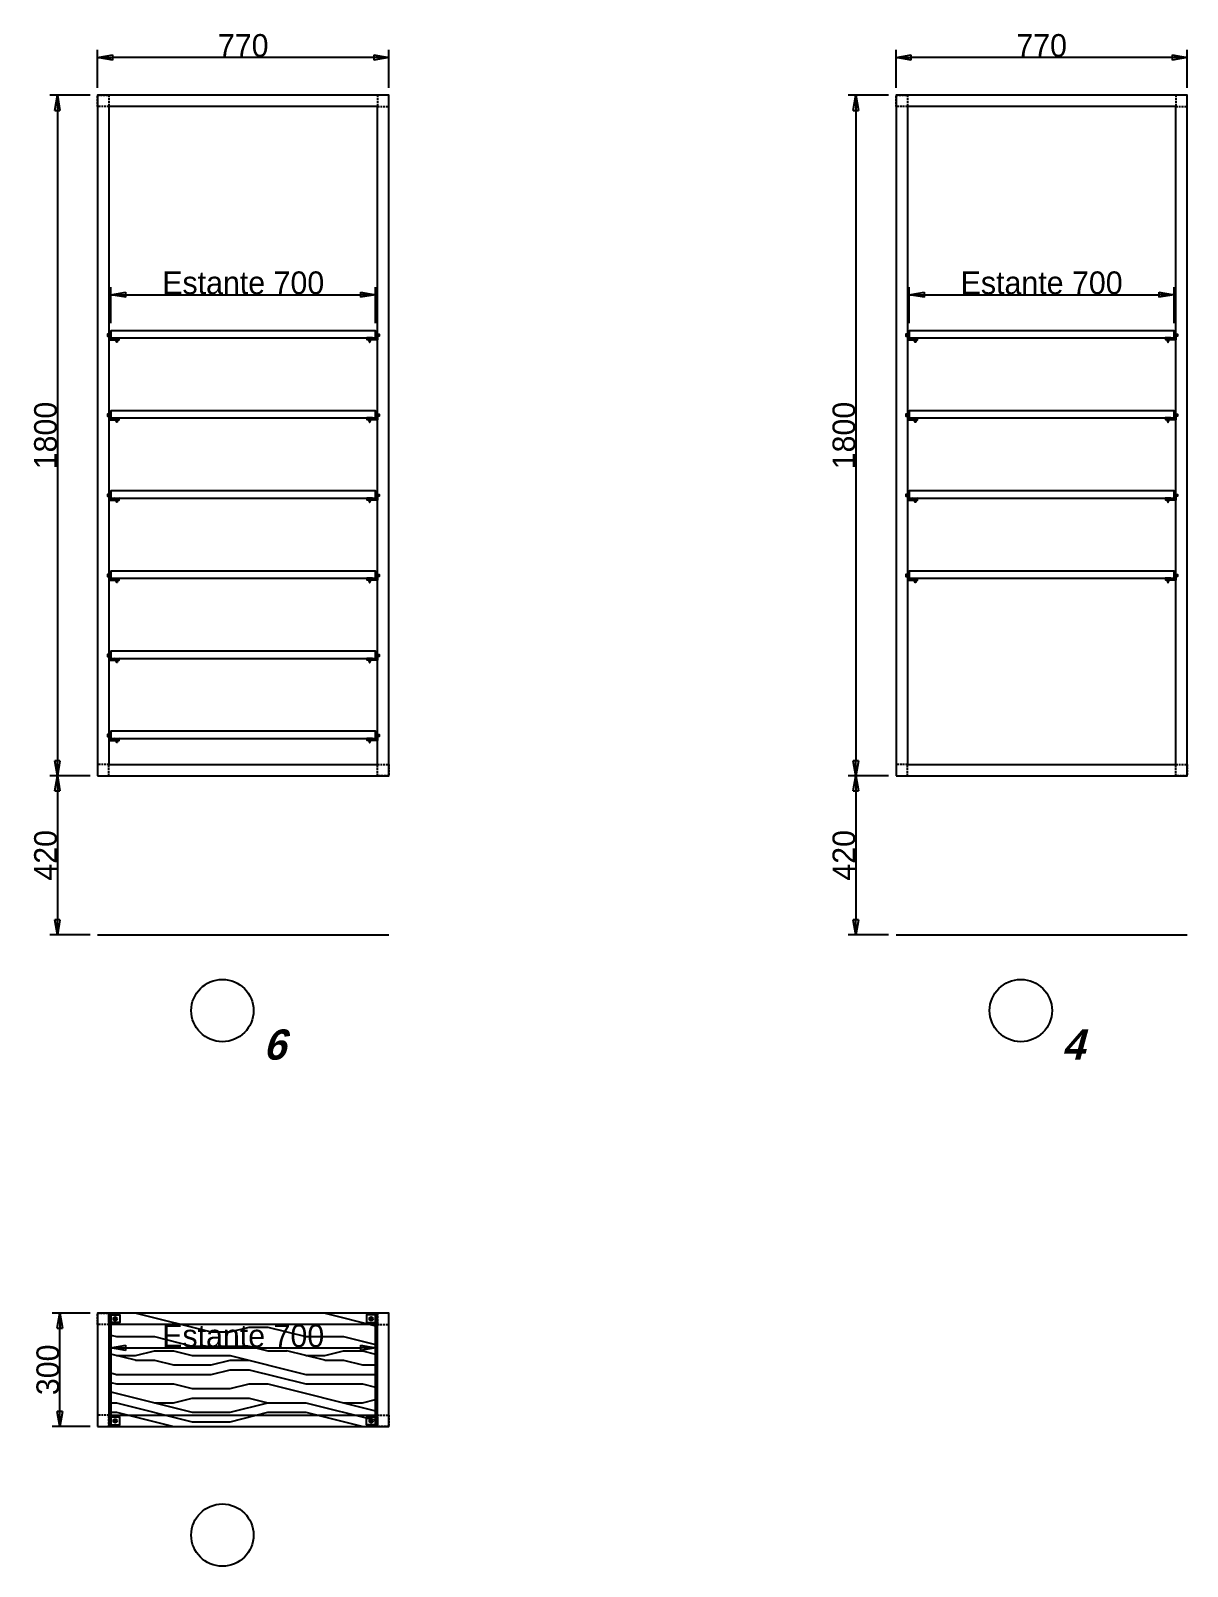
# Paper-space layout 'Jordi B.' of a CAD drawing. Header units: millimetres. Extents: x 23627 to 226976, y -18096 to 223844.
# Drawn here: x 54398 to 57456, y 109760 to 113820 of the extents above; entities that cross this region are included whole.
import ezdxf

# ---------------------------------------------------------------- set-up
doc = ezdxf.new("R2010")
doc.units = ezdxf.units.MM
doc.header["$PDMODE"] = 35
doc.header["$PDSIZE"] = 5
doc.linetypes.add('Discontinua JB', pattern=[0.75, 0.5, -0.25])
doc.layers.add('Bloques Estándar concep', color=7, linetype='Continuous', true_color=0x013e84)
doc.layers.add('Cotas bloques dinámicos PM espacio', color=140, linetype='Continuous')
doc.layers.add('Linea Capa Color 0202 Lila Parets JB', color=202, linetype='Continuous')
doc.styles.add('Jordi Ava', font='Avant Garde MEdium BT.ttf')
doc.styles.add('Stylus BT JB', font='stylu.ttf', dxfattribs={"oblique": 15})
doc.dimstyles.new('Jordi Ava 2015', dxfattribs={"dimtxt": 60, "dimasz": 40, "dimexe": 20, "dimexo": 20, "dimgap": 0.09, "dimtad": 1, "dimdec": 0, "dimzin": 0, "dimdsep": 46, "dimtxsty": 'Jordi Ava', "dimblk": 'CLOSED', "dimcen": 1.5, "dimclrd": 7, "dimclre": 7, "dimclrt": 256, "dimadec": 0, "dimazin": 0, "dimtfac": 0.05, "dimtdec": 0, "dimtofl": 0, "dimtmove": 0, "dimatfit": 3, "dimldrblk": 'CLOSED', "dimfxl": 90, "dimtolj": 1, "dimtzin": 0, "dimlwd": -1, "dimlwe": -1, "dimarcsym": 0})

# ---------------------------------------------------------------- blocks, each defined once
blk = doc.blocks.new('_Closed')
at = {"color": 0, "linetype": 'ByBlock', "lineweight": -2}
for p, q in [((-1, 0.17), (0, 0)), ((-1, 0.17), (-1, -0.17)), ((0, 0), (-1, -0.17)), ((0, 0), (-1, 0))]:
    blk.add_line(p, q, dxfattribs=at)
blk = doc.blocks.new('*D5194')
at = {"layer": 'Cotas bloques dinámicos PM espacio', "color": 7, "ltscale": 10, "transparency": 16777216}
for p, q in [((54575.1, 113669.1), (54575.1, 113769.1)), ((55345.1, 113669.1), (55345.1, 113769.1)), ((55305.1, 113749.1), (54615.1, 113749.1))]:
    blk.add_line(p, q, dxfattribs=at)
at = {"layer": 'Defpoints', "color": 0, "ltscale": 10, "transparency": 16777216}
for p in [(54575.1, 113749.1), (54575.1, 113649.1), (55345.1, 113649.1)]:
    blk.add_point(p, dxfattribs=at)
at = {"layer": 'Cotas bloques dinámicos PM espacio', "color": 7, "ltscale": 10, "transparency": 16777216, "xscale": 40, "yscale": 40, "zscale": 40, "rotation": 180}
blk.add_blockref('_Closed', (54575.1, 113749.1), dxfattribs=at)
at = {"layer": 'Cotas bloques dinámicos PM espacio', "color": 7, "ltscale": 10, "transparency": 16777216, "xscale": 40, "yscale": 40, "zscale": 40}
blk.add_blockref('_Closed', (55345.1, 113749.1), dxfattribs=at)
at = {"layer": 'Cotas bloques dinámicos PM espacio', "ltscale": 10, "transparency": 16777216, "insert": (54960.1, 113780.4), "char_height": 60, "attachment_point": 5, "style": 'Jordi Ava'}
blk.add_mtext('\\A1;770', dxfattribs=at)
blk = doc.blocks.new('*D5195')
at = {"layer": 'Cotas bloques dinámicos PM espacio', "color": 7, "ltscale": 10, "transparency": 16777216}
for p, q in [((54555.1, 113649.1), (54448.9, 113649.1)), ((54468.9, 113609.1), (54468.9, 111889.6)), ((54555.1, 111849.6), (54448.9, 111849.6))]:
    blk.add_line(p, q, dxfattribs=at)
at = {"layer": 'Defpoints', "color": 0, "ltscale": 10, "transparency": 16777216}
for p in [(54575.1, 113649.1), (54468.9, 111849.6), (54575.1, 111849.6)]:
    blk.add_point(p, dxfattribs=at)
at = {"layer": 'Cotas bloques dinámicos PM espacio', "color": 7, "ltscale": 10, "transparency": 16777216, "xscale": 40, "yscale": 40, "zscale": 40}
for p, rotation in [((54468.9, 113649.1), 90), ((54468.9, 111849.6), 270)]:
    blk.add_blockref('_Closed', p, dxfattribs=dict(at, rotation=rotation))
at = {"layer": 'Cotas bloques dinámicos PM espacio', "ltscale": 10, "transparency": 16777216, "insert": (54437.7, 112749.4), "char_height": 60, "attachment_point": 5, "rotation": 90, "style": 'Jordi Ava'}
blk.add_mtext('\\A1;1800', dxfattribs=at)
blk = doc.blocks.new('*D5186')
at = {"layer": 'Cotas bloques dinámicos PM espacio', "color": 7, "ltscale": 10, "transparency": 16777216}
for p, q in [((54610.1, 113046.1), (54610.1, 113141.7)), ((54650.1, 113121.7), (55270.1, 113121.7)), ((55310.1, 113046.1), (55310.1, 113141.7))]:
    blk.add_line(p, q, dxfattribs=at)
at = {"layer": 'Defpoints', "color": 0, "ltscale": 10, "transparency": 16777216}
for p in [(55310.1, 113121.7), (54610.1, 113026.1), (55310.1, 113026.1)]:
    blk.add_point(p, dxfattribs=at)
at = {"layer": 'Cotas bloques dinámicos PM espacio', "color": 7, "ltscale": 10, "transparency": 16777216, "xscale": 40, "yscale": 40, "zscale": 40, "rotation": 180}
blk.add_blockref('_Closed', (54610.1, 113121.7), dxfattribs=at)
at = {"layer": 'Cotas bloques dinámicos PM espacio', "color": 7, "ltscale": 10, "transparency": 16777216, "xscale": 40, "yscale": 40, "zscale": 40}
blk.add_blockref('_Closed', (55310.1, 113121.7), dxfattribs=at)
at = {"layer": 'Cotas bloques dinámicos PM espacio', "ltscale": 10, "transparency": 16777216, "insert": (54960.1, 113152.9), "char_height": 60, "attachment_point": 5, "style": 'Jordi Ava'}
blk.add_mtext('\\A1;Estante 700', dxfattribs=at)
blk = doc.blocks.new('*D5187')
at = {"layer": 'Cotas bloques dinámicos PM espacio', "color": 7, "ltscale": 10, "transparency": 16777216}
for p, q in [((54555.1, 111849.6), (54448.9, 111849.6)), ((54468.9, 111809.6), (54468.9, 111469.1)), ((54555.1, 111429.1), (54448.9, 111429.1))]:
    blk.add_line(p, q, dxfattribs=at)
at = {"layer": 'Defpoints', "color": 0, "ltscale": 10, "transparency": 16777216}
for p in [(54575.1, 111849.6), (54468.9, 111429.1), (54575.1, 111429.1)]:
    blk.add_point(p, dxfattribs=at)
at = {"layer": 'Cotas bloques dinámicos PM espacio', "color": 7, "ltscale": 10, "transparency": 16777216, "xscale": 40, "yscale": 40, "zscale": 40}
for p, rotation in [((54468.9, 111849.6), 90), ((54468.9, 111429.1), 270)]:
    blk.add_blockref('_Closed', p, dxfattribs=dict(at, rotation=rotation))
at = {"layer": 'Cotas bloques dinámicos PM espacio', "ltscale": 10, "transparency": 16777216, "insert": (54437.7, 111639.4), "char_height": 60, "attachment_point": 5, "rotation": 90, "style": 'Jordi Ava'}
blk.add_mtext('\\A1;420', dxfattribs=at)
blk = doc.blocks.new('*D5192')
at = {"layer": 'Cotas bloques dinámicos PM espacio', "color": 7, "ltscale": 10, "transparency": 16777216}
for p, q in [((56685.7, 113669.1), (56685.7, 113769.1)), ((57455.7, 113669.1), (57455.7, 113769.1)), ((57415.7, 113749.1), (56725.7, 113749.1))]:
    blk.add_line(p, q, dxfattribs=at)
at = {"layer": 'Defpoints', "color": 0, "ltscale": 10, "transparency": 16777216}
for p in [(56685.7, 113749.1), (56685.7, 113649.1), (57455.7, 113649.1)]:
    blk.add_point(p, dxfattribs=at)
at = {"layer": 'Cotas bloques dinámicos PM espacio', "color": 7, "ltscale": 10, "transparency": 16777216, "xscale": 40, "yscale": 40, "zscale": 40, "rotation": 180}
blk.add_blockref('_Closed', (56685.7, 113749.1), dxfattribs=at)
at = {"layer": 'Cotas bloques dinámicos PM espacio', "color": 7, "ltscale": 10, "transparency": 16777216, "xscale": 40, "yscale": 40, "zscale": 40}
blk.add_blockref('_Closed', (57455.7, 113749.1), dxfattribs=at)
at = {"layer": 'Cotas bloques dinámicos PM espacio', "ltscale": 10, "transparency": 16777216, "insert": (57070.7, 113780.4), "char_height": 60, "attachment_point": 5, "style": 'Jordi Ava'}
blk.add_mtext('\\A1;770', dxfattribs=at)
blk = doc.blocks.new('*D5193')
at = {"layer": 'Cotas bloques dinámicos PM espacio', "color": 7, "ltscale": 10, "transparency": 16777216}
for p, q in [((56665.7, 113649.1), (56559.6, 113649.1)), ((56579.6, 113609.1), (56579.6, 111889.6)), ((56665.7, 111849.6), (56559.6, 111849.6))]:
    blk.add_line(p, q, dxfattribs=at)
at = {"layer": 'Defpoints', "color": 0, "ltscale": 10, "transparency": 16777216}
for p in [(56685.7, 113649.1), (56579.6, 111849.6), (56685.7, 111849.6)]:
    blk.add_point(p, dxfattribs=at)
at = {"layer": 'Cotas bloques dinámicos PM espacio', "color": 7, "ltscale": 10, "transparency": 16777216, "xscale": 40, "yscale": 40, "zscale": 40}
for p, rotation in [((56579.6, 113649.1), 90), ((56579.6, 111849.6), 270)]:
    blk.add_blockref('_Closed', p, dxfattribs=dict(at, rotation=rotation))
at = {"layer": 'Cotas bloques dinámicos PM espacio', "ltscale": 10, "transparency": 16777216, "insert": (56548.3, 112749.4), "char_height": 60, "attachment_point": 5, "rotation": 90, "style": 'Jordi Ava'}
blk.add_mtext('\\A1;1800', dxfattribs=at)
blk = doc.blocks.new('*D5183')
at = {"layer": 'Cotas bloques dinámicos PM espacio', "color": 7, "ltscale": 10, "transparency": 16777216}
for p, q in [((56720.7, 113046.1), (56720.7, 113141.7)), ((56760.7, 113121.7), (57380.7, 113121.7)), ((57420.7, 113046.1), (57420.7, 113141.7))]:
    blk.add_line(p, q, dxfattribs=at)
at = {"layer": 'Defpoints', "color": 0, "ltscale": 10, "transparency": 16777216}
for p in [(57420.7, 113121.7), (56720.7, 113026.1), (57420.7, 113026.1)]:
    blk.add_point(p, dxfattribs=at)
at = {"layer": 'Cotas bloques dinámicos PM espacio', "color": 7, "ltscale": 10, "transparency": 16777216, "xscale": 40, "yscale": 40, "zscale": 40, "rotation": 180}
blk.add_blockref('_Closed', (56720.7, 113121.7), dxfattribs=at)
at = {"layer": 'Cotas bloques dinámicos PM espacio', "color": 7, "ltscale": 10, "transparency": 16777216, "xscale": 40, "yscale": 40, "zscale": 40}
blk.add_blockref('_Closed', (57420.7, 113121.7), dxfattribs=at)
at = {"layer": 'Cotas bloques dinámicos PM espacio', "ltscale": 10, "transparency": 16777216, "insert": (57070.7, 113152.9), "char_height": 60, "attachment_point": 5, "style": 'Jordi Ava'}
blk.add_mtext('\\A1;Estante 700', dxfattribs=at)
blk = doc.blocks.new('*D5184')
at = {"layer": 'Cotas bloques dinámicos PM espacio', "color": 7, "ltscale": 10, "transparency": 16777216}
for p, q in [((56665.7, 111849.6), (56559.6, 111849.6)), ((56579.6, 111809.6), (56579.6, 111469.1)), ((56665.7, 111429.1), (56559.6, 111429.1))]:
    blk.add_line(p, q, dxfattribs=at)
at = {"layer": 'Defpoints', "color": 0, "ltscale": 10, "transparency": 16777216}
for p in [(56685.7, 111849.6), (56579.6, 111429.1), (56685.7, 111429.1)]:
    blk.add_point(p, dxfattribs=at)
at = {"layer": 'Cotas bloques dinámicos PM espacio', "color": 7, "ltscale": 10, "transparency": 16777216, "xscale": 40, "yscale": 40, "zscale": 40}
for p, rotation in [((56579.6, 111849.6), 90), ((56579.6, 111429.1), 270)]:
    blk.add_blockref('_Closed', p, dxfattribs=dict(at, rotation=rotation))
at = {"layer": 'Cotas bloques dinámicos PM espacio', "ltscale": 10, "transparency": 16777216, "insert": (56548.3, 111639.4), "char_height": 60, "attachment_point": 5, "rotation": 90, "style": 'Jordi Ava'}
blk.add_mtext('\\A1;420', dxfattribs=at)
blk = doc.blocks.new('*D5185')
at = {"layer": 'Cotas bloques dinámicos PM espacio', "color": 7, "ltscale": 10, "transparency": 16777216}
for p, q in [((54555.1, 110429.1), (54455.1, 110429.1)), ((54475.1, 110169.1), (54475.1, 110389.1)), ((54555.1, 110129.1), (54455.1, 110129.1))]:
    blk.add_line(p, q, dxfattribs=at)
at = {"layer": 'Defpoints', "color": 0, "ltscale": 10, "transparency": 16777216}
for p in [(54475.1, 110429.1), (54575.1, 110429.1), (54575.1, 110129.1)]:
    blk.add_point(p, dxfattribs=at)
at = {"layer": 'Cotas bloques dinámicos PM espacio', "color": 7, "ltscale": 10, "transparency": 16777216, "xscale": 40, "yscale": 40, "zscale": 40}
for p, rotation in [((54475.1, 110429.1), 90), ((54475.1, 110129.1), 270)]:
    blk.add_blockref('_Closed', p, dxfattribs=dict(at, rotation=rotation))
at = {"layer": 'Cotas bloques dinámicos PM espacio', "ltscale": 10, "transparency": 16777216, "insert": (54443.8, 110279.1), "char_height": 60, "attachment_point": 5, "rotation": 90, "style": 'Jordi Ava'}
blk.add_mtext('\\A1;300', dxfattribs=at)
blk = doc.blocks.new('*D5188')
at = {"layer": 'Cotas bloques dinámicos PM espacio', "color": 7, "ltscale": 10, "transparency": 16777216}
for p, q in [((54610, 110408.4), (54610, 110317.4)), ((55310, 110409.1), (55310, 110317.4)), ((54650, 110337.4), (55270, 110337.4))]:
    blk.add_line(p, q, dxfattribs=at)
at = {"layer": 'Defpoints', "color": 0, "ltscale": 10, "transparency": 16777216}
for p in [(54610, 110428.4), (55310, 110429.1), (55310, 110337.4)]:
    blk.add_point(p, dxfattribs=at)
at = {"layer": 'Cotas bloques dinámicos PM espacio', "color": 7, "ltscale": 10, "transparency": 16777216, "xscale": 40, "yscale": 40, "zscale": 40, "rotation": 180}
blk.add_blockref('_Closed', (54610, 110337.4), dxfattribs=at)
at = {"layer": 'Cotas bloques dinámicos PM espacio', "color": 7, "ltscale": 10, "transparency": 16777216, "xscale": 40, "yscale": 40, "zscale": 40}
blk.add_blockref('_Closed', (55310, 110337.4), dxfattribs=at)
at = {"layer": 'Cotas bloques dinámicos PM espacio', "ltscale": 10, "transparency": 16777216, "insert": (54960, 110368.6), "char_height": 60, "attachment_point": 5, "style": 'Jordi Ava'}
blk.add_mtext('\\A1;Estante 700', dxfattribs=at)

psp = doc.layouts.new('Jordi B.')

# ---------------------------------------------------------------- hatches: boundary and pattern name
at = {"layer": 'Bloques Estándar concep', "ltscale": 50}
h = psp.add_hatch(dxfattribs=at)
h.set_pattern_fill('PANEL', color=256, scale=500, pattern_type=2)
h.set_pattern_definition([(0, (54575.05, 110429.14), (0, 500), [100, -150, 50, -200]), (0, (54925.05, 110441.64), (0, 500), [100, -400]), (0, (54875.05, 110466.64), (0, 500), [50, -450]), (0, (54600.05, 110479.14), (0, 500), [25, -350, 25, -100]), (0, (54775.05, 110504.14), (0, 500), [100, -150, 25, -225]), (0, (54650.05, 110516.64), (0, 500), [75, -425]), (0, (54775.05, 110529.14), (0, 500), [150, -350]), (0, (54625.05, 110541.64), (0, 500), [100, -400]), (0, (54825.05, 110554.14), (0, 500), [250, -250]), (0, (54675.05, 110579.14), (0, 500), [50, -150, 100, -200]), (0, (55025.05, 110591.64), (0, 500), [100, -400]), (0, (54925.05, 110604.14), (0, 500), [50, -450]), (0, (54825.05, 110616.64), (0, 500), [50, -450]), (0, (54575.05, 110629.14), (0, 500), [100, -400]), (0, (54825.05, 110641.64), (0, 500), [100, -400]), (0, (54825.05, 110666.64), (0, 500), [100, -100, 100, -200]), (0, (54725.05, 110691.64), (0, 500), [50, -250, 100, -100]), (0, (54825.05, 110704.14), (0, 500), [150, -350]), (0, (54825.05, 110729.14), (0, 500), [100, -400]), (0, (54625.05, 110741.64), (0, 500), [150, -200, 50, -100]), (0, (54625.05, 110766.64), (0, 500), [250, -250]), (0, (54925.05, 110779.14), (0, 500), [50, -450]), (0, (54775.05, 110791.64), (0, 500), [100, -400]), (0, (54675.05, 110804.14), (0, 500), [50, -200, 50, -200]), (0, (54625.05, 110816.64), (0, 500), [50, -150, 100, -200]), (0, (54725.05, 110829.14), (0, 500), [50, -250, 50, -150]), (0, (54825.05, 110841.64), (0, 500), [150, -350]), (0, (54625.05, 110866.64), (0, 500), [100, -400]), (0, (54875.05, 110879.14), (0, 500), [50, -450]), (0, (54975.05, 110891.64), (0, 500), [50, -450]), (14.036, (54925.05, 110466.64), (500, -2e-08), [51.5, -2010.05]), (14.036, (54975.05, 110579.14), (500, -2e-08), [51.5, -2010.05]), (14.036, (54925.05, 110879.14), (500, -2e-08), [51.5, -2010.05]), (14.036, (54775.05, 110691.64), (500, -2e-08), [51.5, -2010.05]), (14.036, (54875.05, 110766.64), (500, -2e-08), [51.5, -2010.05]), (14.036, (54925.05, 110729.14), (500, -2e-08), [51.5, -2010.05]), (14.036, (54675.05, 110816.64), (500, -2e-08), [51.5, -2010.05]), (14.036, (54875.05, 110791.64), (500, -2e-08), [51.5, -2010.05]), (14.036, (54975.05, 110604.14), (500, -2e-08), [103, -1958.55]), (14.036, (54925.05, 110641.64), (500, -2e-08), [103, -1958.55]), (14.036, (54925.05, 110666.64), (500, -2e-08), [103, -1958.55]), (165.964, (54775.05, 110504.14), (-500, -2e-08), [51.5, -103, 51.5, -1855.553]), (165.964, (54675.05, 110579.14), (-500, -2e-08), [51.5, -2010.05]), (165.964, (54675.05, 110804.14), (-500, -2e-08), [103, -1958.55]), (194.036, (54925.05, 110441.64), (-500, 2e-08), [51.5, -2010.05]), (345.964, (55025.05, 110441.64), (500, 2e-08), [51.5, -2010.05]), (345.964, (54875.05, 110616.64), (500, 2e-08), [51.5, -2010.05]), (345.964, (54975.05, 110704.14), (500, 2e-08), [51.5, -2010.05]), (345.964, (54775.05, 110741.64), (500, 2e-08), [51.5, -2010.05]), (345.964, (54725.05, 110804.14), (500, 2e-08), [51.5, -2010.05]), (345.964, (54775.05, 110829.14), (500, 2e-08), [51.5, -2010.05]), (345.964, (54775.05, 110741.64), (500, 2e-08), [51.5, -2010.05]), (345.964, (54925.05, 110816.64), (500, 2e-08), [206, -1855.55]), (345.964, (54625.05, 110479.14), (500, 2e-08), [206, -1855.55]), (345.964, (54675.05, 110516.64), (500, 2e-08), [206, -1855.55]), (345.964, (54725.05, 110541.64), (500, 2e-08), [51.5, -103, 103, -1804.053]), (345.964, (54725.05, 110579.14), (500, 2e-08), [103, -103, 103, -1752.553]), (345.964, (54675.05, 110629.14), (500, 2e-08), [206, -1855.55]), (345.964, (54625.05, 110666.64), (500, 2e-08), [206, -1855.55]), (345.964, (54625.05, 110691.64), (500, 2e-08), [206, -1855.55]), (345.964, (54975.05, 110841.64), (500, 2e-08), [51.5, -2010.05]), (345.964, (55025.05, 110891.64), (500, 0.0001), [103, -1958.55]), (345.964, (54725.05, 110866.64), (500, 0.0001), [103, -1958.55]), (345.964, (54675.05, 110429.14), (500, 9e-06), [206, -1855.55]), (345.964, (54975.05, 110779.14), (500, 9e-06), [154.5, -1907.05]), (345.964, (55025.05, 110741.64), (500, 9e-06), [309, -1752.55])])
h.paths.add_polyline_path([(54610, 110129.1), (55310, 110129.1), (55310, 110429.1), (54610, 110429.1)])

# ---------------------------------------------------------------- linework, layer by layer
for points in [[(54575.1, 111849.6), (55345.1, 111849.6), (55345.1, 113649.1), (54575.1, 113649.1)], [(56685.7, 111849.6), (57455.7, 111849.6), (57455.7, 113649.1), (56685.7, 113649.1)], [(54605.1, 111879.6), (55315.1, 111879.6), (55315.1, 113619.1), (54605.1, 113619.1)], [(56715.7, 111879.6), (57425.7, 111879.6), (57425.7, 113619.1), (56715.7, 113619.1)], [(54632.1, 113004.5), (54607.1, 113004.5), (54607.1, 113014.5), (54603.1, 113014.5), (54603.1, 113017.5), (54601.1, 113017.5), (54601.1, 113012.5), (54605.1, 113012.5), (54605.1, 113002.5), (54632.1, 113002.5)], [(54610.1, 113007.5), (55310.1, 113007.5), (55310.1, 113026.5), (54610.1, 113026.5)], [(54618.6, 113007.5), (54633.6, 113007.5), (54628.8, 113004.5), (54628.1, 113004.5), (54628.1, 113000.5), (54626.6, 112996.5), (54625.6, 112996.5), (54624.1, 113000.5), (54624.1, 113004.5), (54623.3, 113004.5)], [(55301.7, 113007.5), (55286.7, 113007.5), (55291.4, 113004.5), (55292.2, 113004.5), (55292.2, 113000.5), (55293.7, 112996.5), (55294.7, 112996.5), (55296.2, 113000.5), (55296.2, 113004.5), (55296.9, 113004.5)], [(55288.1, 113004.5), (55313.1, 113004.5), (55313.1, 113014.5), (55317.1, 113014.5), (55317.1, 113017.5), (55319.1, 113017.5), (55319.1, 113012.5), (55315.1, 113012.5), (55315.1, 113002.5), (55288.1, 113002.5)], [(56742.7, 113004.5), (56717.7, 113004.5), (56717.7, 113014.5), (56713.7, 113014.5), (56713.7, 113017.5), (56711.7, 113017.5), (56711.7, 113012.5), (56715.7, 113012.5), (56715.7, 113002.5), (56742.7, 113002.5)], [(56720.7, 113007.5), (57420.7, 113007.5), (57420.7, 113026.5), (56720.7, 113026.5)], [(56729.2, 113007.5), (56744.2, 113007.5), (56739.5, 113004.5), (56738.7, 113004.5), (56738.7, 113000.5), (56737.2, 112996.5), (56736.2, 112996.5), (56734.7, 113000.5), (56734.7, 113004.5), (56734, 113004.5)], [(57412.3, 113007.5), (57397.3, 113007.5), (57402.1, 113004.5), (57402.8, 113004.5), (57402.8, 113000.5), (57404.3, 112996.5), (57405.3, 112996.5), (57406.8, 113000.5), (57406.8, 113004.5), (57407.6, 113004.5)], [(57398.7, 113004.5), (57423.7, 113004.5), (57423.7, 113014.5), (57427.7, 113014.5), (57427.7, 113017.5), (57429.7, 113017.5), (57429.7, 113012.5), (57425.7, 113012.5), (57425.7, 113002.5), (57398.7, 113002.5)], [(54632.1, 112792.8), (54607.1, 112792.8), (54607.1, 112802.8), (54603.1, 112802.8), (54603.1, 112805.8), (54601.1, 112805.8), (54601.1, 112800.8), (54605.1, 112800.8), (54605.1, 112790.8), (54632.1, 112790.8)], [(54610.1, 112795.8), (55310.1, 112795.8), (55310.1, 112814.8), (54610.1, 112814.8)], [(54618.6, 112795.8), (54633.6, 112795.8), (54628.8, 112792.8), (54628.1, 112792.8), (54628.1, 112788.8), (54626.6, 112784.8), (54625.6, 112784.8), (54624.1, 112788.8), (54624.1, 112792.8), (54623.3, 112792.8)], [(55301.7, 112795.8), (55286.7, 112795.8), (55291.4, 112792.8), (55292.2, 112792.8), (55292.2, 112788.8), (55293.7, 112784.8), (55294.7, 112784.8), (55296.2, 112788.8), (55296.2, 112792.8), (55296.9, 112792.8)], [(55288.1, 112792.8), (55313.1, 112792.8), (55313.1, 112802.8), (55317.1, 112802.8), (55317.1, 112805.8), (55319.1, 112805.8), (55319.1, 112800.8), (55315.1, 112800.8), (55315.1, 112790.8), (55288.1, 112790.8)], [(56742.7, 112792.8), (56717.7, 112792.8), (56717.7, 112802.8), (56713.7, 112802.8), (56713.7, 112805.8), (56711.7, 112805.8), (56711.7, 112800.8), (56715.7, 112800.8), (56715.7, 112790.8), (56742.7, 112790.8)], [(56720.7, 112795.8), (57420.7, 112795.8), (57420.7, 112814.8), (56720.7, 112814.8)], [(56729.2, 112795.8), (56744.2, 112795.8), (56739.5, 112792.8), (56738.7, 112792.8), (56738.7, 112788.8), (56737.2, 112784.8), (56736.2, 112784.8), (56734.7, 112788.8), (56734.7, 112792.8), (56734, 112792.8)], [(57412.3, 112795.8), (57397.3, 112795.8), (57402.1, 112792.8), (57402.8, 112792.8), (57402.8, 112788.8), (57404.3, 112784.8), (57405.3, 112784.8), (57406.8, 112788.8), (57406.8, 112792.8), (57407.6, 112792.8)], [(57398.7, 112792.8), (57423.7, 112792.8), (57423.7, 112802.8), (57427.7, 112802.8), (57427.7, 112805.8), (57429.7, 112805.8), (57429.7, 112800.8), (57425.7, 112800.8), (57425.7, 112790.8), (57398.7, 112790.8)], [(54632.1, 112580.8), (54607.1, 112580.8), (54607.1, 112590.8), (54603.1, 112590.8), (54603.1, 112593.8), (54601.1, 112593.8), (54601.1, 112588.8), (54605.1, 112588.8), (54605.1, 112578.8), (54632.1, 112578.8)], [(54610.1, 112583.8), (55310.1, 112583.8), (55310.1, 112602.8), (54610.1, 112602.8)], [(55288.1, 112580.8), (55313.1, 112580.8), (55313.1, 112590.8), (55317.1, 112590.8), (55317.1, 112593.8), (55319.1, 112593.8), (55319.1, 112588.8), (55315.1, 112588.8), (55315.1, 112578.8), (55288.1, 112578.8)], [(56742.7, 112580.8), (56717.7, 112580.8), (56717.7, 112590.8), (56713.7, 112590.8), (56713.7, 112593.8), (56711.7, 112593.8), (56711.7, 112588.8), (56715.7, 112588.8), (56715.7, 112578.8), (56742.7, 112578.8)], [(56720.7, 112583.8), (57420.7, 112583.8), (57420.7, 112602.8), (56720.7, 112602.8)], [(57398.7, 112580.8), (57423.7, 112580.8), (57423.7, 112590.8), (57427.7, 112590.8), (57427.7, 112593.8), (57429.7, 112593.8), (57429.7, 112588.8), (57425.7, 112588.8), (57425.7, 112578.8), (57398.7, 112578.8)], [(54618.6, 112583.8), (54633.6, 112583.8), (54628.8, 112580.8), (54628.1, 112580.8), (54628.1, 112576.8), (54626.6, 112572.8), (54625.6, 112572.8), (54624.1, 112576.8), (54624.1, 112580.8), (54623.3, 112580.8)], [(55301.7, 112583.8), (55286.7, 112583.8), (55291.4, 112580.8), (55292.2, 112580.8), (55292.2, 112576.8), (55293.7, 112572.8), (55294.7, 112572.8), (55296.2, 112576.8), (55296.2, 112580.8), (55296.9, 112580.8)], [(56729.2, 112583.8), (56744.2, 112583.8), (56739.5, 112580.8), (56738.7, 112580.8), (56738.7, 112576.8), (56737.2, 112572.8), (56736.2, 112572.8), (56734.7, 112576.8), (56734.7, 112580.8), (56734, 112580.8)], [(57412.3, 112583.8), (57397.3, 112583.8), (57402.1, 112580.8), (57402.8, 112580.8), (57402.8, 112576.8), (57404.3, 112572.8), (57405.3, 112572.8), (57406.8, 112576.8), (57406.8, 112580.8), (57407.6, 112580.8)], [(54610.1, 112372.1), (55310.1, 112372.1), (55310.1, 112391.1), (54610.1, 112391.1)], [(56720.7, 112372.1), (57420.7, 112372.1), (57420.7, 112391.1), (56720.7, 112391.1)], [(54632.1, 112369.1), (54607.1, 112369.1), (54607.1, 112379.1), (54603.1, 112379.1), (54603.1, 112382.1), (54601.1, 112382.1), (54601.1, 112377.1), (54605.1, 112377.1), (54605.1, 112367.1), (54632.1, 112367.1)], [(54632.1, 112369.1), (54607.1, 112369.1), (54607.1, 112379.1), (54603.1, 112379.1), (54603.1, 112382.1), (54601.1, 112382.1), (54601.1, 112377.1), (54605.1, 112377.1), (54605.1, 112367.1), (54632.1, 112367.1)], [(54618.6, 112372.1), (54633.6, 112372.1), (54628.8, 112369.1), (54628.1, 112369.1), (54628.1, 112365.1), (54626.6, 112361.1), (54625.6, 112361.1), (54624.1, 112365.1), (54624.1, 112369.1), (54623.3, 112369.1)], [(54618.6, 112372.1), (54633.6, 112372.1), (54628.8, 112369.1), (54628.1, 112369.1), (54628.1, 112365.1), (54626.6, 112361.1), (54625.6, 112361.1), (54624.1, 112365.1), (54624.1, 112369.1), (54623.3, 112369.1)], [(55301.7, 112372.1), (55286.7, 112372.1), (55291.4, 112369.1), (55292.2, 112369.1), (55292.2, 112365.1), (55293.7, 112361.1), (55294.7, 112361.1), (55296.2, 112365.1), (55296.2, 112369.1), (55296.9, 112369.1)], [(55301.7, 112372.1), (55286.7, 112372.1), (55291.4, 112369.1), (55292.2, 112369.1), (55292.2, 112365.1), (55293.7, 112361.1), (55294.7, 112361.1), (55296.2, 112365.1), (55296.2, 112369.1), (55296.9, 112369.1)], [(55288.1, 112369.1), (55313.1, 112369.1), (55313.1, 112379.1), (55317.1, 112379.1), (55317.1, 112382.1), (55319.1, 112382.1), (55319.1, 112377.1), (55315.1, 112377.1), (55315.1, 112367.1), (55288.1, 112367.1)], [(55288.1, 112369.1), (55313.1, 112369.1), (55313.1, 112379.1), (55317.1, 112379.1), (55317.1, 112382.1), (55319.1, 112382.1), (55319.1, 112377.1), (55315.1, 112377.1), (55315.1, 112367.1), (55288.1, 112367.1)], [(56742.7, 112369.1), (56717.7, 112369.1), (56717.7, 112379.1), (56713.7, 112379.1), (56713.7, 112382.1), (56711.7, 112382.1), (56711.7, 112377.1), (56715.7, 112377.1), (56715.7, 112367.1), (56742.7, 112367.1)], [(56742.7, 112369.1), (56717.7, 112369.1), (56717.7, 112379.1), (56713.7, 112379.1), (56713.7, 112382.1), (56711.7, 112382.1), (56711.7, 112377.1), (56715.7, 112377.1), (56715.7, 112367.1), (56742.7, 112367.1)], [(56729.2, 112372.1), (56744.2, 112372.1), (56739.5, 112369.1), (56738.7, 112369.1), (56738.7, 112365.1), (56737.2, 112361.1), (56736.2, 112361.1), (56734.7, 112365.1), (56734.7, 112369.1), (56734, 112369.1)], [(56729.2, 112372.1), (56744.2, 112372.1), (56739.5, 112369.1), (56738.7, 112369.1), (56738.7, 112365.1), (56737.2, 112361.1), (56736.2, 112361.1), (56734.7, 112365.1), (56734.7, 112369.1), (56734, 112369.1)], [(57412.3, 112372.1), (57397.3, 112372.1), (57402.1, 112369.1), (57402.8, 112369.1), (57402.8, 112365.1), (57404.3, 112361.1), (57405.3, 112361.1), (57406.8, 112365.1), (57406.8, 112369.1), (57407.6, 112369.1)], [(57412.3, 112372.1), (57397.3, 112372.1), (57402.1, 112369.1), (57402.8, 112369.1), (57402.8, 112365.1), (57404.3, 112361.1), (57405.3, 112361.1), (57406.8, 112365.1), (57406.8, 112369.1), (57407.6, 112369.1)], [(57398.7, 112369.1), (57423.7, 112369.1), (57423.7, 112379.1), (57427.7, 112379.1), (57427.7, 112382.1), (57429.7, 112382.1), (57429.7, 112377.1), (57425.7, 112377.1), (57425.7, 112367.1), (57398.7, 112367.1)], [(57398.7, 112369.1), (57423.7, 112369.1), (57423.7, 112379.1), (57427.7, 112379.1), (57427.7, 112382.1), (57429.7, 112382.1), (57429.7, 112377.1), (57425.7, 112377.1), (57425.7, 112367.1), (57398.7, 112367.1)], [(54632.1, 112157.1), (54607.1, 112157.1), (54607.1, 112167.1), (54603.1, 112167.1), (54603.1, 112170.1), (54601.1, 112170.1), (54601.1, 112165.1), (54605.1, 112165.1), (54605.1, 112155.1), (54632.1, 112155.1)], [(54610.1, 112160.1), (55310.1, 112160.1), (55310.1, 112179.1), (54610.1, 112179.1)], [(54618.6, 112160.1), (54633.6, 112160.1), (54628.8, 112157.1), (54628.1, 112157.1), (54628.1, 112153.1), (54626.6, 112149.1), (54625.6, 112149.1), (54624.1, 112153.1), (54624.1, 112157.1), (54623.3, 112157.1)], [(55301.7, 112160.1), (55286.7, 112160.1), (55291.4, 112157.1), (55292.2, 112157.1), (55292.2, 112153.1), (55293.7, 112149.1), (55294.7, 112149.1), (55296.2, 112153.1), (55296.2, 112157.1), (55296.9, 112157.1)], [(55288.1, 112157.1), (55313.1, 112157.1), (55313.1, 112167.1), (55317.1, 112167.1), (55317.1, 112170.1), (55319.1, 112170.1), (55319.1, 112165.1), (55315.1, 112165.1), (55315.1, 112155.1), (55288.1, 112155.1)], [(54632.1, 111945.5), (54607.1, 111945.5), (54607.1, 111955.5), (54603.1, 111955.5), (54603.1, 111958.5), (54601.1, 111958.5), (54601.1, 111953.5), (54605.1, 111953.5), (54605.1, 111943.5), (54632.1, 111943.5)], [(54610.1, 111948.5), (55310.1, 111948.5), (55310.1, 111967.5), (54610.1, 111967.5)], [(54618.6, 111948.5), (54633.6, 111948.5), (54628.8, 111945.5), (54628.1, 111945.5), (54628.1, 111941.5), (54626.6, 111937.5), (54625.6, 111937.5), (54624.1, 111941.5), (54624.1, 111945.5), (54623.3, 111945.5)], [(55301.7, 111948.5), (55286.7, 111948.5), (55291.4, 111945.5), (55292.2, 111945.5), (55292.2, 111941.5), (55293.7, 111937.5), (55294.7, 111937.5), (55296.2, 111941.5), (55296.2, 111945.5), (55296.9, 111945.5)], [(55288.1, 111945.5), (55313.1, 111945.5), (55313.1, 111955.5), (55317.1, 111955.5), (55317.1, 111958.5), (55319.1, 111958.5), (55319.1, 111953.5), (55315.1, 111953.5), (55315.1, 111943.5), (55288.1, 111943.5)], [(54575.1, 110129.1), (55345, 110129.1), (55345, 110429.1), (54575.1, 110429.1)], [(54605.1, 110159.1), (55315, 110159.1), (55315, 110399.1), (54605.1, 110399.1)], [(54610, 110129.1), (55310, 110129.1), (55310, 110429.1), (54610, 110429.1)]]:
    psp.add_lwpolyline(points, close=True, dxfattribs=at)
at = {"layer": 'Bloques Estándar concep', "linetype": 'Discontinua JB', "ltscale": 10}
for points in [[(54575.1, 113649.1), (54605.1, 113649.1), (54605.1, 113619.1), (54575.1, 113619.1)], [(55345.1, 113649.1), (55315.1, 113649.1), (55315.1, 113619.1), (55345.1, 113619.1)], [(56685.7, 113649.1), (56715.7, 113649.1), (56715.7, 113619.1), (56685.7, 113619.1)], [(57455.7, 113649.1), (57425.7, 113649.1), (57425.7, 113619.1), (57455.7, 113619.1)], [(54575.1, 111849.6), (54605.1, 111849.6), (54605.1, 111879.6), (54575.1, 111879.6)], [(55345.1, 111849.6), (55315.1, 111849.6), (55315.1, 111879.6), (55345.1, 111879.6)], [(56685.7, 111849.6), (56715.7, 111849.6), (56715.7, 111879.6), (56685.7, 111879.6)], [(57455.7, 111849.6), (57425.7, 111849.6), (57425.7, 111879.6), (57455.7, 111879.6)], [(54575.1, 110429.1), (54605.1, 110429.1), (54605.1, 110399.1), (54575.1, 110399.1)], [(55345, 110429.1), (55315, 110429.1), (55315, 110399.1), (55345, 110399.1)], [(54575.1, 110129.1), (54605.1, 110129.1), (54605.1, 110159.1), (54575.1, 110159.1)], [(55345, 110129.1), (55315, 110129.1), (55315, 110159.1), (55345, 110159.1)]]:
    psp.add_lwpolyline(points, close=True, dxfattribs=at)
at = {"layer": 'Bloques Estándar concep', "ltscale": 10}
for points in [[(54605.1, 110424.1), (54634.1, 110424.1), (54634.1, 110404.1), (54605.1, 110404.1)], [(54607.1, 110424.1), (54634.1, 110424.1), (54634.1, 110404.1), (54607.1, 110404.1)], [(55315, 110424.1), (55286, 110424.1), (55286, 110404.1), (55315, 110404.1)], [(55313, 110424.1), (55286, 110424.1), (55286, 110404.1), (55313, 110404.1)], [(54605.1, 110134.1), (54634.1, 110134.1), (54634.1, 110154.1), (54605.1, 110154.1)], [(54607.1, 110134.1), (54634.1, 110134.1), (54634.1, 110154.1), (54607.1, 110154.1)], [(55315, 110134.1), (55286, 110134.1), (55286, 110154.1), (55315, 110154.1)], [(55313, 110134.1), (55286, 110134.1), (55286, 110154.1), (55313, 110154.1)]]:
    psp.add_lwpolyline(points, close=True, dxfattribs=at)
at = {"layer": 'Bloques Estándar concep', "ltscale": 50}
for centre, radius in [((54621.6, 110414.1), 4.9), ((54621.6, 110414.1), 2.25), ((55298.5, 110414.1), 4.9), ((55298.5, 110414.1), 2.25), ((54621.6, 110144.1), 4.9), ((54621.6, 110144.1), 2.25), ((55298.5, 110144.1), 4.9), ((55298.5, 110144.1), 2.25)]:
    psp.add_circle(centre, radius, dxfattribs=at)
at = {"layer": 'Bloques Estándar concep', "ltscale": 10}
for centre in [(54621.6, 110414.1), (55298.5, 110414.1), (54621.6, 110144.1), (55298.5, 110144.1)]:
    psp.add_circle(centre, 2.5, dxfattribs=at)
at = {"layer": 'Cotas bloques dinámicos PM espacio', "ltscale": 10}
for centre in [(54905.1, 111229.1), (57015.7, 111229.1), (54905, 109842.1)]:
    psp.add_circle(centre, 82.4, dxfattribs=at)
at = {"layer": 'Linea Capa Color 0202 Lila Parets JB', "ltscale": 10}
for p, q in [((54575.1, 111429.1), (55345.1, 111429.1)), ((56685.7, 111429.1), (57455.7, 111429.1))]:
    psp.add_line(p, q, dxfattribs=at)

# ---------------------------------------------------------------- texts
at = {"layer": 'Cotas bloques dinámicos PM espacio', "ltscale": 10, "char_height": 80, "width": 102.993, "attachment_point": 1, "style": 'Stylus BT JB'}
for s, insert in [('{\\fStylus BT|b1|i0|c0|p34;6}', (55013.2, 111179.1)), ('{\\fStylus BT|b1|i0|c0|p34;4}', (57123.8, 111179.1))]:
    psp.add_mtext(s, dxfattribs=dict(at, insert=insert))

# ---------------------------------------------------------------- dimensions: what is measured, and where the dimension line sits
at = {"layer": 'Cotas bloques dinámicos PM espacio', "ltscale": 10}
for base, p1, p2, picture, middle in [((54575.1, 113749.1), (55345.1, 113649.1), (54575.1, 113649.1), '*D5194', (54960.1, 113780.4)), ((56685.7, 113749.1), (57455.7, 113649.1), (56685.7, 113649.1), '*D5192', (57070.7, 113780.4))]:
    dim = psp.add_linear_dim(base=base, p1=p1, p2=p2, dimstyle='Jordi Ava 2015', dxfattribs=at)
    dim.commit()
    dim.dimension.update_dxf_attribs({"geometry": picture, "text_midpoint": middle})
for base, p1, p2, picture, middle in [((54468.9147, 111849.6377), (54575.0549, 113649.1384), (54575.0549, 111849.6377), '*D5195', (54437.6709, 112749.3881)), ((56579.5675, 111849.6377), (56685.7077, 113649.1384), (56685.7077, 111849.6377), '*D5193', (56548.3236, 112749.3881)), ((54468.9147, 111429.1384), (54575.0549, 111849.6377), (54575.0549, 111429.1384), '*D5187', (54437.6709, 111639.3881)), ((56579.5675, 111429.1384), (56685.7077, 111849.6377), (56685.7077, 111429.1384), '*D5184', (56548.3236, 111639.3881)), ((54475.1, 110429.1), (54575.1, 110129.1), (54575.1, 110429.1), '*D5185', (54443.8, 110279.1))]:
    dim = psp.add_linear_dim(base=base, p1=p1, p2=p2, angle=90, dimstyle='Jordi Ava 2015', dxfattribs=at)
    dim.commit()
    dim.dimension.update_dxf_attribs({"geometry": picture, "text_midpoint": middle})
for base, p1, p2, picture, middle in [((55310.1, 113121.7), (54610.1, 113026.1), (55310.1, 113026.1), '*D5186', (54960.1, 113152.9)), ((57420.7, 113121.7), (56720.7, 113026.1), (57420.7, 113026.1), '*D5183', (57070.7, 113152.9)), ((55310, 110337.4), (54610, 110428.4), (55310, 110429.1), '*D5188', (54960, 110368.6))]:
    dim = psp.add_linear_dim(base=base, p1=p1, p2=p2, text='Estante <>', dimstyle='Jordi Ava 2015', dxfattribs=at)
    dim.commit()
    dim.dimension.update_dxf_attribs({"geometry": picture, "text_midpoint": middle})

doc.saveas('drawing.dxf')
